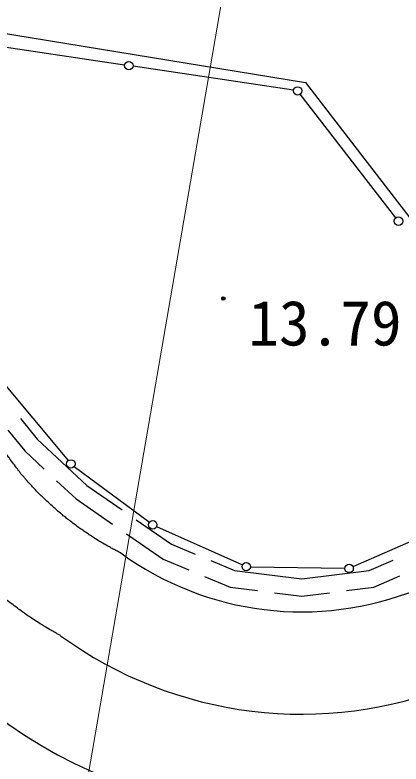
# Model space of a CAD drawing. Units: millimetres at full size, sheet at 1:1000; details may follow other scales. Extents: x 40000 to 680000, y 20000 to 380000.
# Drawn here: x 366949 to 378260, y 271556 to 293519 of the extents above; entities that cross this region are included whole.
import ezdxf
from ezdxf.enums import TextEntityAlignment as Align

# ---------------------------------------------------------------- set-up
doc = ezdxf.new("R2010")
doc.units = ezdxf.units.MM
doc.header["$LTSCALE"] = 1000
for name, color, linetype, lineweight in [('M-BGD', 7, 'Continuous', 25), ('M-STR-HTXT', 7, 'Continuous', 13), ('M-STR-STRC', 7, 'Continuous', 25)]:
    doc.layers.add(name, color=color, linetype=linetype, lineweight=lineweight)
doc.styles.add('ＭＳ ゴシック', font='')
doc.styles.get('ＭＳ ゴシック').set_extended_font_data('MS Gothic')

msp = doc.modelspace()

# ---------------------------------------------------------------- linework, layer by layer
at = {"layer": 'M-BGD'}
for p, q in [((364132, 293392), (375460, 291542)), ((370162, 292051), (365463, 292754)), ((375108, 291311), (370409, 292014)), ((375460, 291542), (381296, 283962)), ((378108, 287574), (375309, 291194)), ((364827, 284863), (368507, 280452)), ((367107, 281687), (367603, 281079)), ((366742, 281344), (367237, 280737)), ((367603, 281079), (369053, 279722)), ((367237, 280737), (367805, 280205)), ((368687, 280282), (370886, 278645)), ((368170, 279863), (368738, 279332)), ((369053, 279722), (370088, 279005)), ((368738, 279332), (369810, 278589)), ((370499, 278720), (371535, 278003)), ((371100, 278519), (373612, 277394)), ((370221, 278305), (371293, 277562)), ((376854, 277343), (379359, 278449)), ((371535, 278003), (372228, 277712)), ((371293, 277562), (372042, 277248)), ((372689, 277519), (373382, 277228)), ((377331, 277230), (378032, 277538)), ((373382, 277228), (375358, 276983)), ((373851, 277341), (376614, 277294)), ((375358, 276983), (377331, 277230)), ((372503, 277054), (373252, 276740)), ((377466, 276743), (378224, 277077)), ((373252, 276740), (374057, 276640)), ((376660, 276642), (377466, 276743)), ((374553, 276579), (375358, 276479)), ((375358, 276479), (376164, 276580))]:
    msp.add_line(p, q, dxfattribs=at)
for centre, radius in [((370285, 292033), 124), ((375232, 291292), 124), ((378185, 287475), 124), ((373053, 285206), 50), ((373053, 285206), 43.8), ((373053, 285206), 37.5), ((373053, 285206), 31.2), ((373053, 285206), 25), ((373053, 285206), 18.8), ((373053, 285206), 12.5), ((373053, 285206), 6.2), ((368587, 280356), 124), ((370986, 278570), 124), ((373726, 277343), 124), ((376739, 277292), 124)]:
    msp.add_circle(centre, radius, dxfattribs=at)
at = {"layer": 'M-STR-HTXT'}
msp.add_line((375066, 305867), (367178, 260155), dxfattribs=at)
at = {"layer": 'M-STR-STRC'}
for centre, radius, start in [((375350, 285017), 9000, 233.9002), ((375350, 285017), 12000, 233.9197), ((375350, 285016), 15000, 211.0198), ((375350, 285017), 18000, 217.5842)]:
    msp.add_arc(centre, radius, start, 350.2089, dxfattribs=at)
for points, knots in [([(367124, 280069), (367118, 280077), (367101, 280101), (367095, 280108), (367079, 280129), (367034, 280190), (367018, 280211), (366997, 280240), (366932, 280327), (366910, 280356), (366885, 280389), (366811, 280489), (366786, 280522), (366747, 280574), (366631, 280730), (366592, 280782), (366558, 280827), (366457, 280964), (366423, 281009), (366399, 281041), (366327, 281137), (366303, 281169), (366294, 281181), (366267, 281218), (366258, 281230)], [0, 0, 0, 0, 1, 1, 1, 2, 2, 2, 3, 3, 3, 4, 4, 4, 5, 5, 5, 6, 6, 6, 7, 7, 7, 8, 8, 8, 8]), ([(370047, 277745), (370041, 277748), (370025, 277756), (370019, 277759), (370005, 277766), (369962, 277789), (369948, 277796), (369929, 277806), (369871, 277836), (369852, 277846), (369832, 277857), (369770, 277890), (369750, 277901), (369717, 277919), (369619, 277972), (369587, 277990), (369560, 278006), (369480, 278052), (369453, 278068), (369430, 278083), (369359, 278126), (369336, 278141), (369313, 278156), (369244, 278200), (369221, 278215), (369197, 278232), (369123, 278281), (369099, 278297), (369073, 278314), (368996, 278367), (368970, 278384), (368944, 278403), (368865, 278457), (368839, 278476), (368813, 278494), (368736, 278550), (368710, 278569), (368685, 278588), (368609, 278645), (368583, 278664), (368559, 278683), (368485, 278741), (368461, 278760), (368436, 278780), (368364, 278839), (368340, 278859), (368315, 278879), (368243, 278941), (368219, 278961), (368194, 278983), (368121, 279047), (368096, 279069), (368072, 279091), (368000, 279157), (367976, 279179), (367952, 279200), (367883, 279265), (367859, 279287), (367838, 279308), (367773, 279370), (367751, 279390), (367731, 279410), (367670, 279469), (367650, 279489), (367630, 279509), (367569, 279570), (367549, 279591), (367527, 279614), (367461, 279685), (367439, 279709), (367413, 279738), (367335, 279826), (367309, 279855), (367296, 279870), (367257, 279914), (367244, 279929), (367232, 279943), (367196, 279985), (367185, 279999), (367176, 280009), (367150, 280039), (367141, 280050), (367137, 280054), (367127, 280065), (367124, 280069)], [0, 0, 0, 0, 1, 1, 1, 2, 2, 2, 3, 3, 3, 4, 4, 4, 5, 5, 5, 6, 6, 6, 7, 7, 7, 8, 8, 8, 9, 9, 9, 10, 10, 10, 11, 11, 11, 12, 12, 12, 13, 13, 13, 14, 14, 14, 15, 15, 15, 16, 16, 16, 17, 17, 17, 18, 18, 18, 19, 19, 19, 20, 20, 20, 21, 21, 21, 22, 22, 22, 23, 23, 23, 24, 24, 24, 25, 25, 25, 26, 26, 26, 27, 27, 27, 28, 28, 28, 28]), ([(368279, 275321), (368272, 275325), (368250, 275337), (368243, 275341), (368225, 275352), (368169, 275384), (368151, 275394), (368126, 275409), (368052, 275452), (368027, 275466), (368000, 275481), (367921, 275528), (367894, 275543), (367852, 275569), (367726, 275644), (367684, 275670), (367650, 275692), (367546, 275758), (367512, 275780), (367481, 275800), (367390, 275862), (367360, 275883), (367330, 275903), (367242, 275966), (367213, 275987), (367181, 276009), (367087, 276078), (367056, 276101), (367023, 276125), (366924, 276198), (366891, 276223), (366857, 276248), (366757, 276324), (366723, 276350), (366690, 276375), (366591, 276453), (366558, 276479), (366525, 276505), (366428, 276584), (366396, 276611), (366365, 276637), (366271, 276716), (366240, 276743), (366208, 276770), (366116, 276851), (366086, 276879), (366055, 276907), (365963, 276991), (365932, 277019), (365901, 277049), (365808, 277137), (365777, 277167), (365746, 277197), (365654, 277287), (365624, 277317), (365594, 277346), (365506, 277435), (365477, 277465), (365449, 277493), (365367, 277577), (365340, 277605), (365314, 277632), (365238, 277712), (365212, 277739), (365187, 277766), (365111, 277849), (365086, 277877), (365058, 277909), (364975, 278005), (364948, 278037), (364914, 278076), (364817, 278195), (364784, 278235), (364768, 278254), (364719, 278315), (364703, 278335), (364688, 278353), (364644, 278409), (364629, 278428), (364618, 278442), (364585, 278483), (364574, 278497), (364570, 278502), (364557, 278518), (364553, 278523)], [0, 0, 0, 0, 1, 1, 1, 2, 2, 2, 3, 3, 3, 4, 4, 4, 5, 5, 5, 6, 6, 6, 7, 7, 7, 8, 8, 8, 9, 9, 9, 10, 10, 10, 11, 11, 11, 12, 12, 12, 13, 13, 13, 14, 14, 14, 15, 15, 15, 16, 16, 16, 17, 17, 17, 18, 18, 18, 19, 19, 19, 20, 20, 20, 21, 21, 21, 22, 22, 22, 23, 23, 23, 24, 24, 24, 25, 25, 25, 26, 26, 26, 27, 27, 27, 28, 28, 28, 28])]:
    msp.add_open_spline(points, degree=3, knots=knots, dxfattribs=at)

# ---------------------------------------------------------------- texts
at = {"layer": 'M-BGD', "style": 'ＭＳ ゴシック'}
msp.add_text('13.79', height=1320, dxfattribs=at).set_placement((373787, 283431), align=Align.BOTTOM_LEFT)

doc.saveas('drawing.dxf')
